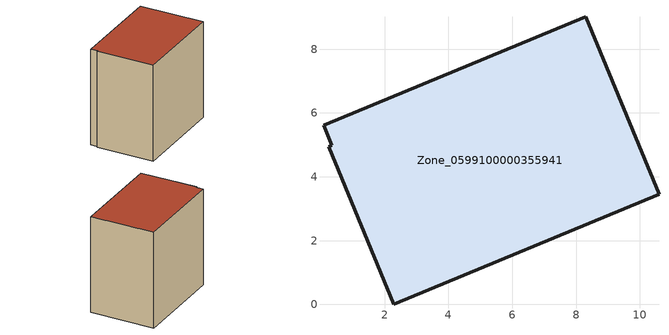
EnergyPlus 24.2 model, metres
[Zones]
Zone_0599100000355941
 floor ground (C_G): 0.35,5 0.09,5.61 8.31,9.02 10.6,3.45 2.29,0 0.26,4.95 z0
 wall outside (C_F): 10.6,3.45 8.31,9.02 0.09,5.61 0.35,5 0.26,4.95 2.29,0 10.6,3.45 z0:9.07
 roof outside (C_R): 0.09,5.61 0.35,5 0.26,4.95 2.29,0 10.6,3.45 8.31,9.02 z9.07
[BUILDING]
Pand.0599100000355941: North Axis=0; Terrain=City; Loads Convergence Tolerance Value=0.04; Temperature Convergence Tolerance Value=0.4; Solar Distribution=FullExterior; Maximum Number of Warmup Days=25; Minimum Number of Warmup Days=1
[Site:Location]
Rotterdam.The.Hague.AP_ZH_NLD Design_Conditions: Latitude=51.96; Longitude=4.45; Time Zone=1; Elevation=-4.5
[SITE:GROUNDTEMPERATURE:BUILDINGSURFACE]
18, 18, 18, 18, 18, 18, 18, 18, 18, 18, 18, 18
[MATERIAL] Thermal Absorptance=0.9; Solar Absorptance=0.7; Visible Absorptance=0.7
Name | Roughness | Thickness | Conductivity | Density | Specific Heat
G.TI.1992-2005 | MediumSmooth | 0.15 | 0.06 | 540 | 1210
F.TI.1992-2005 | Rough | 0.3 | 0.12 | 1920 | 840
R.TI.1992-2005 | MediumRough | 0.2 | 0.08 | 1500 | 1000
[CONSTRUCTION]
C_G: G.TI.1992-2005
C_F: F.TI.1992-2005
C_R: R.TI.1992-2005
[ZONE]
Zone_0599100000355941: Type=1; Multiplier=1; Ceiling Height=Autocalculate; Volume=Autocalculate; Floor Area=autocalculate; Part of Total Floor Area=Yes
[ZONEINFILTRATION:DESIGNFLOWRATE]
Infil_Zone_0599100000355941: Zone or ZoneList or Space or SpaceList=Zone_0599100000355941; Schedule=AlwaysOn; Design Flow Rate Calculation Method=Flow/Area; Flow Rate per Floor Area=0.0015; Constant Term Coefficient=1; Temperature Term Coefficient=0; Velocity Term Coefficient=0; Velocity Squared Term Coefficient=0
[HVACTEMPLATE:ZONE:IDEALLOADSAIRSYSTEM]
Zone_0599100000355941: Maximum Heating Supply Air Temperature=50; Minimum Cooling Supply Air Temperature=13; Maximum Heating Supply Air Humidity Ratio=0.0156; Minimum Cooling Supply Air Humidity Ratio=0.0077; Heating Limit=NoLimit; Cooling Limit=NoLimit; Dehumidification Control Type=ConstantSensibleHeatRatio; Cooling Sensible Heat Ratio=0.7; Dehumidification Setpoint=60; Humidification Control Type=None; Humidification Setpoint=30; Outdoor Air Method=None; Outdoor Air Flow Rate per Person=0.00944; Outdoor Air Flow Rate per Zone Floor Area=0; Outdoor Air Flow Rate per Zone=0; Demand Controlled Ventilation Type=None; Outdoor Air Economizer Type=NoEconomizer; Heat Recovery Type=None; Sensible Heat Recovery Effectiveness=0.7; Latent Heat Recovery Effectiveness=0.65
[ZONECONTROL:THERMOSTAT]
ThermostatControl_Zone_0599100000355941: Zone or ZoneList=Zone_0599100000355941; Control Type Schedule=DualSetpointControlType; Control 1=Thermostat_Zone_0599100000355941; Temperature Difference Between Cutout And Setpoint=0
[THERMOSTATSETPOINT:DUALSETPOINT]
Thermostat_Zone_0599100000355941: Heating Setpoint Temperature Schedule=HeatingSetpoint_Zone_0599100000355941; Cooling Setpoint Temperature Schedule=CoolingSetpoint_Zone_0599100000355941
[SCHEDULE:COMPACT]
HeatingSetpoint_Zone_0599100000355941: Through: 12/31, For: AllDays, Until: 24:00, 21
CoolingSetpoint_Zone_0599100000355941: Through: 12/31, For: AllDays, Until: 24:00, 24
DualSetpointControlType: Through: 12/31, For: AllDays, Until: 24:00, 4
AlwaysOn: Through: 12/31, For: AllDays, Until: 24:00, 1
